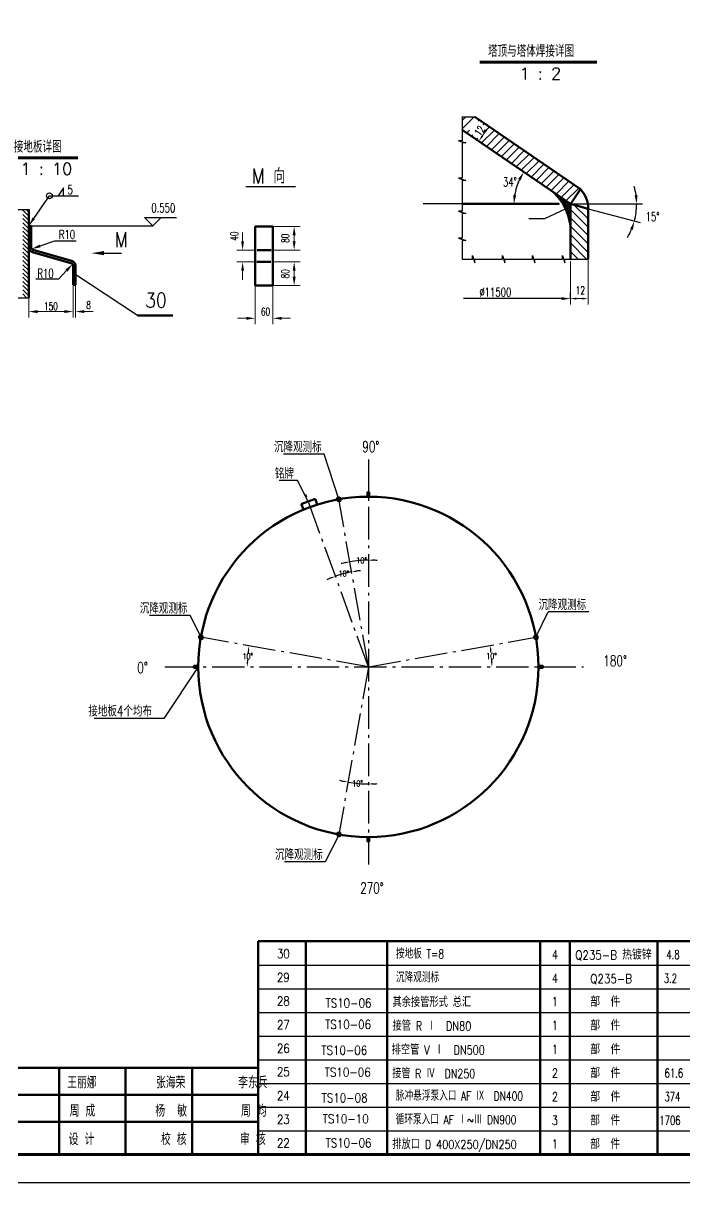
# Model space of a CAD drawing. Header units: inches. Extents: x 17 to 118917, y 16 to 84116.
# Drawn here: x 74061 to 96426, y 16 to 39202 of the extents above; entities that cross this region are included whole.
import ezdxf
from ezdxf.enums import TextEntityAlignment as Align

# ---------------------------------------------------------------- set-up
doc = ezdxf.new("R2010")
doc.units = ezdxf.units.IN
doc.header["$MEASUREMENT"] = 0
doc.linetypes.add('AUSGEZOGEN', pattern=[0])
doc.linetypes.add('STRICHPKT2', pattern=[1.6, 1.1, -0.2, 0.1, -0.2])
doc.layers.get('DEFPOINTS').update_dxf_attribs({"color": 6})
for name, color, linetype in [('02ACHSE', 3, 'STRICHPKT2'), ('02BEMASS', 3, 'AUSGEZOGEN'), ('1', 2, 'Continuous'), ('D', 4, 'Continuous'), ('TXT', 4, 'Continuous')]:
    doc.layers.add(name, color=color, linetype=linetype)
for name, color, linetype, lineweight in [('05KOMP', 1, 'AUSGEZOGEN', 50), ('2', 1, 'Continuous', 50), ('细实线', 4, 'Continuous', 20)]:
    doc.layers.add(name, color=color, linetype=linetype, lineweight=lineweight)
doc.styles.add('HYS', font='romans.shx', dxfattribs={"width": 0.85, "bigfont": 'tcc_hzdx.shx'})
doc.styles.add('HZ', font='txt.shx', dxfattribs={"width": 0.8, "bigfont": 'hzdx.shx'})
doc.styles.add('HZTXT', font='romans.shx', dxfattribs={"width": 0.7, "bigfont": 'tcc_hzdx.shx'})
doc.styles.add('SBHZ', font='romans.shx', dxfattribs={"width": 0.85, "bigfont": 'tcc_hzdx.shx'})
doc.styles.add('SIMP1', font='romans.shx', dxfattribs={"width": 0.7, "bigfont": 'hzdx.shx'})
doc.dimstyles.new('ISO-25$2', dxfattribs={"dimtxt": 220, "dimasz": 200, "dimexe": 100, "dimexo": 0.625, "dimgap": 20, "dimtad": 1, "dimtih": 1, "dimtoh": 1, "dimdec": 1, "dimtxsty": 'HZ', "dimcen": 2.5, "dimadec": 0, "dimazin": 0, "dimtfac": 1, "dimtdec": 1, "dimtmove": 0, "dimatfit": 3, "dimfxl": 0, "dimarcsym": 0})
doc.dimstyles.get("Standard").update_dxf_attribs({"dimtxt": 0.18, "dimasz": 0.18, "dimexe": 0.18, "dimexo": 0.0625, "dimgap": 0.09, "dimtad": 0, "dimtih": 1, "dimtoh": 1, "dimdec": 4, "dimzin": 0, "dimdsep": 46, "dimtxsty": 'Standard', "dimcen": 0.09, "dimadec": 0, "dimazin": 0, "dimtfac": 1, "dimtdec": 4, "dimtofl": 0, "dimtmove": 0, "dimatfit": 3, "dimfxl": 0, "dimtolj": 1, "dimtzin": 0, "dimarcsym": 0})
doc.dimstyles.new('STANDARD$0', dxfattribs={"dimtxt": 260, "dimasz": 200, "dimexe": 200, "dimexo": 0, "dimgap": 50, "dimtad": 1, "dimdec": 0, "dimdsep": 46, "dimtxsty": 'SIMP1', "dimcen": 100, "dimclrd": 3, "dimclre": 3, "dimclrt": 3, "dimadec": 0, "dimazin": 0, "dimtfac": 1, "dimtdec": 0, "dimtix": 1, "dimtofl": 0, "dimtmove": 2, "dimatfit": 3, "dimfxl": 0, "dimtolj": 1, "dimtzin": 0, "dimlwd": 15, "dimlwe": 15, "dimarcsym": 0})

# ---------------------------------------------------------------- blocks, each defined once
blk = doc.blocks.new('*D97')
at = {"layer": '02BEMASS', "color": 3, "lineweight": 15}
for p, q in [((74250, 29926), (74250, 29256)), ((74550, 29456), (75450, 29456)), ((75750, 29456), (75750, 29656))]:
    blk.add_line(p, q, dxfattribs=at)
at = {"layer": '02BEMASS', "color": 3}
for points in [[(74550, 29506), (74550, 29406), (74250, 29456)], [(75450, 29506), (75450, 29406), (75750, 29456)]]:
    blk.add_solid(points, dxfattribs=at)
at = {"layer": 'DEFPOINTS', "color": 0}
for p in [(74250, 29926), (75750, 29456), (75750, 29456)]:
    blk.add_point(p, dxfattribs=at)
at = {"layer": '02BEMASS', "color": 3, "insert": (75000, 29636), "char_height": 260, "attachment_point": 5, "style": 'SIMP1'}
blk.add_mtext('\\A1;150', dxfattribs=at)
blk = doc.blocks.new('*D98')
at = {"layer": '02BEMASS', "color": 3, "lineweight": 15}
for p, q in [((75750, 30359), (75750, 29256)), ((75830, 30359), (75830, 29256)), ((75450, 29456), (75150, 29456)), ((76130, 29456), (76430, 29456))]:
    blk.add_line(p, q, dxfattribs=at)
at = {"layer": '02BEMASS', "color": 3}
for points in [[(75450, 29506), (75450, 29406), (75750, 29456)], [(76130, 29506), (76130, 29406), (75830, 29456)]]:
    blk.add_solid(points, dxfattribs=at)
at = {"layer": 'DEFPOINTS', "color": 0}
for p in [(75750, 30359), (75830, 30359), (75830, 29456)]:
    blk.add_point(p, dxfattribs=at)
at = {"layer": '02BEMASS', "color": 3, "insert": (76272, 29678), "char_height": 260, "attachment_point": 5, "style": 'SIMP1'}
blk.add_mtext('\\A1;8', dxfattribs=at)
blk = doc.blocks.new('*D99')
at = {"layer": '02BEMASS', "color": 3, "lineweight": 15}
for p, q in [((81478, 31834), (81478, 32134)), ((81901, 31534), (81278, 31534)), ((81901, 31134), (81278, 31134)), ((81478, 30834), (81478, 30534))]:
    blk.add_line(p, q, dxfattribs=at)
at = {"layer": '02BEMASS', "color": 3}
for points in [[(81428, 31834), (81528, 31834), (81478, 31534)], [(81428, 30834), (81528, 30834), (81478, 31134)]]:
    blk.add_solid(points, dxfattribs=at)
at = {"layer": 'DEFPOINTS', "color": 0}
for p in [(81478, 31534), (81901, 31534), (81901, 31134)]:
    blk.add_point(p, dxfattribs=at)
at = {"layer": '02BEMASS', "color": 3, "insert": (81196, 32008), "char_height": 260, "attachment_point": 5, "rotation": 90, "style": 'SIMP1'}
blk.add_mtext('\\A1;40', dxfattribs=at)
blk = doc.blocks.new('*D100')
at = {"layer": '02BEMASS', "color": 3, "lineweight": 15}
for p, q in [((82501, 31134), (83421, 31134)), ((83221, 30634), (83221, 30834)), ((82501, 30334), (83421, 30334))]:
    blk.add_line(p, q, dxfattribs=at)
at = {"layer": '02BEMASS', "color": 3}
for points in [[(83171, 30834), (83271, 30834), (83221, 31134)], [(83171, 30634), (83271, 30634), (83221, 30334)]]:
    blk.add_solid(points, dxfattribs=at)
at = {"layer": 'DEFPOINTS', "color": 0}
for p in [(82501, 31134), (83221, 31134), (82501, 30334)]:
    blk.add_point(p, dxfattribs=at)
at = {"layer": '02BEMASS', "color": 3, "insert": (82918, 30734), "char_height": 260, "attachment_point": 5, "rotation": 90, "style": 'SIMP1'}
blk.add_mtext('\\A1;80', dxfattribs=at)
blk = doc.blocks.new('*D101')
at = {"layer": '02BEMASS', "color": 3, "lineweight": 15}
for p, q in [((82501, 32334), (83421, 32334)), ((83221, 31834), (83221, 32034)), ((82501, 31534), (83421, 31534))]:
    blk.add_line(p, q, dxfattribs=at)
at = {"layer": '02BEMASS', "color": 3}
for points in [[(83171, 32034), (83271, 32034), (83221, 32334)], [(83171, 31834), (83271, 31834), (83221, 31534)]]:
    blk.add_solid(points, dxfattribs=at)
at = {"layer": 'DEFPOINTS', "color": 0}
for p in [(82501, 32334), (83221, 32334), (82501, 31534)]:
    blk.add_point(p, dxfattribs=at)
at = {"layer": '02BEMASS', "color": 3, "insert": (82918, 31934), "char_height": 260, "attachment_point": 5, "rotation": 90, "style": 'SIMP1'}
blk.add_mtext('\\A1;80', dxfattribs=at)
blk = doc.blocks.new('*D102')
at = {"layer": '02BEMASS', "color": 3, "lineweight": 15}
for p, q in [((81901, 30334), (81901, 29029)), ((82501, 30334), (82501, 29029)), ((81601, 29229), (81301, 29229)), ((82801, 29229), (83101, 29229))]:
    blk.add_line(p, q, dxfattribs=at)
at = {"layer": '02BEMASS', "color": 3}
for points in [[(81601, 29279), (81601, 29179), (81901, 29229)], [(82801, 29279), (82801, 29179), (82501, 29229)]]:
    blk.add_solid(points, dxfattribs=at)
at = {"layer": 'DEFPOINTS', "color": 0}
for p in [(81901, 30334), (82501, 30334), (81901, 29229)]:
    blk.add_point(p, dxfattribs=at)
at = {"layer": '02BEMASS', "color": 3, "insert": (82253, 29456), "char_height": 260, "attachment_point": 5, "style": 'SIMP1'}
blk.add_mtext('\\A1;60', dxfattribs=at)
blk = doc.blocks.new('*D103')
at = {"layer": '02BEMASS', "color": 3, "lineweight": 15}
for p, q in [((92559, 31165), (92559, 29695)), ((93159, 31237), (93159, 29695)), ((92759, 29895), (92959, 29895))]:
    blk.add_line(p, q, dxfattribs=at)
at = {"layer": '02BEMASS', "color": 3}
for points in [[(92759, 29928), (92759, 29862), (92559, 29895)], [(92959, 29928), (92959, 29862), (93159, 29895)]]:
    blk.add_solid(points, dxfattribs=at)
at = {"layer": 'DEFPOINTS', "color": 0}
for p in [(92559, 31165), (93159, 31237), (93159, 29895)]:
    blk.add_point(p, dxfattribs=at)
at = {"layer": '02BEMASS', "color": 3, "insert": (92897, 30177), "char_height": 260, "attachment_point": 5, "style": 'SIMP1'}
blk.add_mtext('\\A1;12', dxfattribs=at)
blk = doc.blocks.new('*D104')
at = {"layer": '02BEMASS', "color": 0, "lineweight": -2}
for p, q in [((91694, 32599), (92395, 32930)), ((91151, 32599), (91694, 32599))]:
    blk.add_line(p, q, dxfattribs=at)
at = {"layer": '02BEMASS', "color": 0}
blk.add_solid([(92395, 32930), (92395, 32930), (92396, 32930)], dxfattribs=at)
at = {"layer": 'DEFPOINTS', "color": 0}
for p in [(92396, 32930), (90707, 32135)]:
    blk.add_point(p, dxfattribs=at)
at = {"layer": '02BEMASS', "color": 0, "insert": (91150, 32599), "char_height": 0.18, "attachment_point": 5}
blk.add_mtext('\\A1;修磨R20', dxfattribs=at)
blk = doc.blocks.new('*D105')
at = {"layer": '02BEMASS', "color": 3, "lineweight": 15}
for p, q in [((90417, 35292), (89639, 35825)), ((90077, 34797), (89300, 35331)), ((89578, 35382), (89691, 35547))]:
    blk.add_line(p, q, dxfattribs=at)
at = {"layer": '02BEMASS', "color": 3}
for points in [[(89663, 35566), (89718, 35529), (89804, 35712)], [(89550, 35401), (89605, 35364), (89464, 35218)]]:
    blk.add_solid(points, dxfattribs=at)
at = {"layer": 'DEFPOINTS', "color": 0}
for p in [(89804, 35712), (90417, 35292), (90077, 34797)]:
    blk.add_point(p, dxfattribs=at)
at = {"layer": '02BEMASS', "color": 3, "insert": (89486, 35567), "char_height": 260, "attachment_point": 5, "rotation": 55.56, "style": 'SIMP1'}
blk.add_mtext('\\A1;12', dxfattribs=at)
blk = doc.blocks.new('*D57')
at = {"layer": 'DEFPOINTS', "color": 0}
for p in [(85731, 24457), (85731, 17451), (85501, 13501), (84733, 11788), (85731, 10770)]:
    blk.add_point(p, dxfattribs=at)
at = {"layer": '细实线', "color": 0, "lineweight": -2}
for start, end in [(255.6555, 257.8277), (260, 270), (272.1723, 274.3445)]:
    blk.add_arc((85731, 17451), 3957, start, end, dxfattribs=at)
at = {"layer": '细实线', "color": 0}
for points in [[(84902, 13608), (84892, 13559), (85044, 13555)], [(85882, 13472), (85881, 13522), (85731, 13494)]]:
    blk.add_solid(points, dxfattribs=at)
at = {"layer": '细实线', "color": 0, "insert": (85362, 13512), "char_height": 200, "attachment_point": 5, "style": 'HZ'}
blk.add_mtext('10°', dxfattribs=at)
blk = doc.blocks.new('*D58')
at = {"layer": 'DEFPOINTS', "color": 0}
for p in [(80069, 18450), (81663, 17927), (78845, 17451), (85731, 17451), (93004, 17451)]:
    blk.add_point(p, dxfattribs=at)
at = {"layer": '细实线', "color": 0, "lineweight": -2}
for start, end in [(176.6832, 177.9015), (172.0985, 173.3124)]:
    blk.add_arc((85731, 17451), 4096, start, end, dxfattribs=at)
at = {"layer": '细实线', "color": 0}
for points in [[(81650, 18018), (81699, 18010), (81698, 18162)], [(81663, 17601), (81613, 17602), (81636, 17451)]]:
    blk.add_solid(points, dxfattribs=at)
at = {"layer": '细实线', "color": 0, "insert": (81651, 17808), "char_height": 200, "attachment_point": 5, "style": 'HZ'}
blk.add_mtext('10°', dxfattribs=at)
blk = doc.blocks.new('*D59')
at = {"layer": 'DEFPOINTS', "color": 0}
for p in [(83542, 23464), (84733, 23114), (84797, 20572), (85731, 17451), (85731, 17451)]:
    blk.add_point(p, dxfattribs=at)
at = {"layer": '细实线', "color": 0, "lineweight": -2}
for start, end in [(112.6381, 115.2762), (100, 110), (94.7238, 97.3619)]:
    blk.add_arc((85731, 17451), 3258, start, end, dxfattribs=at)
at = {"layer": '细实线', "color": 0}
for points in [[(84468, 20481), (84486, 20435), (84617, 20513)], [(85317, 20658), (85310, 20707), (85165, 20660)]]:
    blk.add_solid(points, dxfattribs=at)
at = {"layer": '细实线', "color": 0, "insert": (84897, 20601), "char_height": 200, "attachment_point": 5, "style": 'HZ'}
blk.add_mtext('10°', dxfattribs=at)
blk = doc.blocks.new('*D60')
at = {"layer": 'DEFPOINTS', "color": 0}
for p in [(85731, 24457), (84733, 23114), (85312, 21034), (85731, 17451), (85731, 10770)]:
    blk.add_point(p, dxfattribs=at)
at = {"layer": '细实线', "color": 0, "lineweight": -2}
for start, end in [(102.383, 104.766), (90, 100), (85.234, 87.617)]:
    blk.add_arc((85731, 17451), 3607, start, end, dxfattribs=at)
at = {"layer": '细实线', "color": 0}
for points in [[(84953, 20999), (84963, 20950), (85105, 21003)], [(85881, 21030), (85882, 21080), (85731, 21058)]]:
    blk.add_solid(points, dxfattribs=at)
at = {"layer": '细实线', "color": 0, "insert": (85497, 21050), "char_height": 200, "attachment_point": 5, "style": 'HZ'}
blk.add_mtext('10°', dxfattribs=at)
blk = doc.blocks.new('*D61')
at = {"layer": 'DEFPOINTS', "color": 0}
for p in [(91394, 18450), (89898, 17694), (78845, 17451), (85731, 17451), (93004, 17451)]:
    blk.add_point(p, dxfattribs=at)
at = {"layer": '细实线', "color": 0, "lineweight": -2}
for start, end in [(6.6559, 7.9407), (2.0593, 3.3482)]:
    blk.add_arc((85731, 17451), 4174, start, end, dxfattribs=at)
at = {"layer": '细实线', "color": 0}
for points in [[(89840, 18024), (89890, 18032), (89841, 18176)], [(89927, 17602), (89877, 17601), (89905, 17451)]]:
    blk.add_solid(points, dxfattribs=at)
at = {"layer": '细实线', "color": 0, "insert": (89889, 17815), "char_height": 200, "attachment_point": 5, "style": 'HZ'}
blk.add_mtext('10°', dxfattribs=at)

msp = doc.modelspace()

# ---------------------------------------------------------------- hatches: boundary and pattern name
at = {"layer": '02BEMASS'}
h = msp.add_hatch(dxfattribs=at)
h.set_pattern_fill('_U', color=256, scale=50, angle=45, style=0, double=1, pattern_type=0)
h.set_pattern_definition([(45, (-1222003.275, -751396.84), (-35.355339, 35.355339), []), (135, (-1222003.275, -751396.84), (-35.355339, -35.355339), [])])
h.paths.add_polyline_path([(92559.42704, 33095.19354), (92006.75408, 33474.18362, -0.1711856082), (92559.42704, 32362.5096)])
h.paths.add_polyline_path([(93148.35576, 33092.29023, 0.0014314196), (93147.52049, 33097.49469), (93105.92095, 33258.70011, 0.013507238), (93087.93303, 33305.06301), (93013.69334, 33446.31854, 0.0149651409), (92982.55682, 33491.77208), (92901.67289, 33588.02243), (92563.04741, 33094.21229), (92570.13894, 33092.29023)])
h.paths.add_polyline_path([(93087.93303, 33305.06301), (93013.69334, 33446.31854, 0.0149651409), (92982.55682, 33491.77208), (92901.67289, 33588.02243), (92559.42704, 33095.19354), (92570.13894, 33092.29023), (93148.35576, 33092.29023, 0.0014314196), (93147.52049, 33097.49469), (93105.92095, 33258.70011, 0.013507238)])
h = msp.add_hatch(dxfattribs=at)
h.set_pattern_fill('_U', color=256, scale=100, angle=45, style=0, pattern_type=0)
h.set_pattern_definition([(135, (1407821.93, -753732.99), (70.710678, 70.710678), [])])
h.paths.add_polyline_path([(74049.62257, 29926.40602), (74249.62257, 29926.40602), (74249.62257, 32908.5195), (74049.62257, 32908.5195)])
at = {"layer": '细实线'}
h = msp.add_hatch(dxfattribs=at)
h.set_pattern_fill('ANSI31', color=256, style=0)
h.set_pattern_definition([(45, (-1310495.46666, -729817.90799), (-0.088388347648, 0.088388347648), [])])
h.paths.add_polyline_path([(84810.8937, 23127.01613, 0.9195090816), (84653.33389, 23113.77892, 0.045389071), (84654.63609, 23099.46369, -0.0068989433)])
h.paths.add_polyline_path([(84812.00581, 23113.77892, 0.0419330751), (84810.8937, 23127.01613, 0.0034494306), (84732.66985, 23113.77892), (84746.4464, 23035.64825, 0.3639702343)])
h.paths.add_polyline_path([(84732.66985, 23113.77892, 0.0034494306), (84654.63609, 23099.46369, 0.4121943812), (84746.4464, 23035.64825)])
h = msp.add_hatch(dxfattribs=at)
h.set_pattern_fill('ANSI31', color=256, style=0)
h.set_pattern_definition([(45, (-1315159.63422, -734482.07555), (-0.088388347648, 0.088388347648), [])])
h.paths.add_polyline_path([(80146.72615, 18462.84857, 0.9195090816), (79989.16633, 18449.61136, 0.045389071), (79990.46853, 18435.29613, -0.0068989433)])
h.paths.add_polyline_path([(80147.83826, 18449.61136, 0.0419330751), (80146.72615, 18462.84857, 0.0034494306), (80068.5023, 18449.61136), (80082.27884, 18371.48069, 0.3639702343)])
h.paths.add_polyline_path([(80068.5023, 18449.61136, 0.0034494306), (79990.46853, 18435.29613, 0.4121943812), (80082.27884, 18371.48069)])
h = msp.add_hatch(dxfattribs=at)
h.set_pattern_fill('ANSI31', color=256, style=0)
h.set_pattern_definition([(45, (-1303834.34506, -734482.07555), (-0.088388347648, 0.088388347648), [])])
h.paths.add_polyline_path([(91472.01531, 18462.84857, 0.9195090816), (91314.45549, 18449.61136, 0.045389071), (91315.75769, 18435.29613, -0.0068989433)])
h.paths.add_polyline_path([(91473.12742, 18449.61136, 0.0419330751), (91472.01531, 18462.84857, 0.0034494306), (91393.79145, 18449.61136), (91407.568, 18371.48069, 0.3639702343)])
h.paths.add_polyline_path([(91393.79145, 18449.61136, 0.0034494306), (91315.75769, 18435.29613, 0.4121943812), (91407.568, 18371.48069)])
h = msp.add_hatch(dxfattribs=at)
h.set_pattern_fill('ANSI31', color=256, style=0)
h.set_pattern_definition([(45, (-1310490.71444, -741140.1165), (-0.088388347648, 0.088388347648), [])])
h.paths.add_polyline_path([(84815.64593, 11804.80762, 0.9195090816), (84658.08611, 11791.57041, 0.045389071), (84659.38831, 11777.25518, -0.0068989433)])
h.paths.add_polyline_path([(84816.75803, 11791.57041, 0.0419330751), (84815.64593, 11804.80762, 0.0034494306), (84737.42207, 11791.57041), (84751.19862, 11713.43974, 0.3639702343)])
h.paths.add_polyline_path([(84737.42207, 11791.57041, 0.0034494306), (84659.38831, 11777.25518, 0.4121943812), (84751.19862, 11713.43974)])

# ---------------------------------------------------------------- linework, layer by layer
at = {"color": 7, "linetype": 'ByBlock', "ltscale": 1000}
for p, q in [((93159.42704, 32932.57181), (94914.85062, 32462.20748)), ((93525.70487, 33092.29023), (94997.80259, 33092.29023))]:
    msp.add_line(p, q, dxfattribs=at)
at = {"color": 2, "ltscale": 1000}
msp.add_lwpolyline([(16.86786, 16.25674), (16.86786, 84116.25674), (118916.86786, 84116.25674), (118916.86786, 16.25674)], close=True, dxfattribs=at)
at = {"color": 9, "ltscale": 1000}
msp.add_lwpolyline([(78727.50002, 32639.37521), (78447.5423, 32359.41749), (78167.58459, 32639.37521), (79247.50002, 32639.37521)], dxfattribs=at)
at = {"color": 7, "linetype": 'ByBlock'}
for start, end in [(7.69838157, 15.396763146), (344.999999996, 0), (329.603236856, 337.30161843)]:
    msp.add_arc((92563.34978, 33092.29023), 2234.45281, start, end, dxfattribs=at)
for points in [[(94827.55064, 33394.97001), (94727.77622, 33388.25696), (94797.80259, 33092.29023)], [(94577.42335, 32246.21353), (94672.06057, 32213.9057), (94721.66546, 32513.97129)]]:
    msp.add_solid(points, dxfattribs=at)
at = {"layer": '02ACHSE', "ltscale": 1000}
for p, q in [((85731.14687, 24457.32477), (85731.14687, 10769.81441)), ((85731.14687, 17451.13434), (83542.49347, 23464.41014)), ((85731.14687, 17451.13434), (84732.66985, 23113.77892)), ((85731.14687, 17451.13434), (80068.5023, 18449.61136)), ((85731.14687, 17451.13434), (91393.79145, 18449.61136)), ((78844.71229, 17451.13434), (93003.66304, 17451.13434)), ((85731.14687, 17451.13434), (84732.66985, 11788.48976))]:
    msp.add_line(p, q, dxfattribs=at)
at = {"layer": '02BEMASS', "ltscale": 1000}
for p, q in [((88903.42258, 35632.66822), (89307.80627, 36037.05191)), ((88903.42258, 35915.51093), (89024.96356, 36037.05191)), ((89442.35796, 35888.76089), (89484.74463, 35931.14756)), ((89610.14343, 35773.70365), (89652.5301, 35816.09032)), ((89646.61147, 35527.32897), (89820.31557, 35701.03308)), ((89053.17124, 35499.57417), (89144.71069, 35591.11362)), ((89220.95671, 35384.51692), (89263.34338, 35426.9036)), ((89388.74217, 35269.45968), (89431.12885, 35311.84635)), ((89556.52764, 35154.40243), (89988.10104, 35585.97583)), ((89724.31311, 35039.34519), (90155.88651, 35470.91859)), ((89892.09858, 34924.28795), (90323.67198, 35355.86134)), ((90059.88405, 34809.2307), (90491.45745, 35240.8041)), ((90227.66952, 34694.17346), (90659.24291, 35125.74686)), ((90395.45498, 34579.11621), (90827.02838, 35010.68961)), ((90563.24045, 34464.05897), (90994.81385, 34895.63237)), ((90731.02592, 34349.00173), (91162.59932, 34780.57512)), ((90898.81139, 34233.94448), (91330.38479, 34665.51788)), ((91066.59686, 34118.88724), (91498.17026, 34550.46064)), ((91234.38233, 34003.82999), (91665.95572, 34435.40339)), ((91402.16779, 33888.77275), (91833.74119, 34320.34615)), ((91569.95326, 33773.71551), (92001.52666, 34205.2889)), ((91737.73873, 33658.65826), (92169.31213, 34090.23166)), ((91905.5242, 33543.60102), (92337.0976, 33975.17441)), ((92073.30967, 33428.54377), (92504.88307, 33860.11717)), ((92241.09514, 33313.48653), (92672.66853, 33745.05993)), ((75424.37235, 33640.14096), (75247.71081, 33369.34421)), ((75424.37235, 33369.34421), (75424.37235, 33640.14096)), ((81582.5979, 33682.24699), (83261.31684, 33682.24699)), ((92408.88061, 33198.42928), (92840.454, 33630.00268)), ((88903.42258, 33095.19354), (87578.80536, 33095.19354)), ((92563.34978, 33092.29023), (93525.70487, 33092.29023)), ((92690.55548, 33058.20556), (93159.42704, 32589.334)), ((93076.92581, 32954.67795), (93159.42704, 32872.17671)), ((92559.42704, 32906.49129), (93159.42704, 32306.49129)), ((92559.42704, 32623.64858), (93159.42704, 32023.64858)), ((74329.62257, 32359.41749), (78447.5423, 32359.41749)), ((92559.42704, 32340.80586), (93159.42704, 31740.80586)), ((92559.42704, 32057.96315), (93159.42704, 31457.96315)), ((92559.42704, 31775.12044), (93103.85799, 31230.68949)), ((92559.42704, 31492.27773), (92821.01527, 31230.68949)), ((92259.42704, 29895.15399), (88943.95068, 29895.15399)), ((92559.42704, 29895.15399), (92559.42704, 30095.15399))]:
    msp.add_line(p, q, dxfattribs=at)
at = {"layer": '02BEMASS', "color": 7, "ltscale": 1000}
for p, q in [((74420.13078, 32606.25134), (74947.2611, 33369.34421)), ((74947.2611, 33369.34421), (75321.60961, 33369.34421)), ((75321.60961, 33369.34421), (75928.47077, 33369.34421)), ((74633.05284, 31673.89052), (75130.81582, 31848.1338)), ((75130.81582, 31848.1338), (75850.86716, 31848.1338)), ((76672.07262, 31431.31276), (77382.99724, 31431.31276)), ((75525.02518, 30841.28304), (75253.94425, 30549.84121)), ((75001.25608, 30549.84121), (74488.22219, 30549.84121)), ((75253.94425, 30549.84121), (75001.25608, 30549.84121)), ((84239.81164, 24638.16793, -64.4), (82863.31627, 24638.16793, -64.4)), ((84732.66985, 23113.77892), (84239.81164, 24638.16793)), ((83331.30869, 23744.38138, -64.4), (82711.48975, 23744.38138, -64.4)), ((83697.98671, 23037.19599), (83331.30869, 23744.38138)), ((91390.07136, 18453.35663), (91805.9374, 19305.75339, -64.4)), ((93182.43278, 19305.75339, -64.4), (91805.9374, 19305.75339, -64.4)), ((79702.98521, 19185.90811, -64.4), (78326.48983, 19185.90811, -64.4)), ((80069.66323, 18478.72272), (79702.98521, 19185.90811)), ((79981.14687, 17451.13434), (78819.35562, 15711.59479)), ((78819.35562, 15711.59479), (76457.83478, 15711.59479)), ((84737.42207, 11791.57041), (84273.87591, 10863.26867)), ((84273.87591, 10863.26867, -64.4), (82897.38054, 10863.26867, -64.4))]:
    msp.add_line(p, q, dxfattribs=at)
at = {"layer": '02BEMASS', "ltscale": 1000, "const_width": 100}
for points in [[(89492.79517, 37888.88528), (93459.02666, 37888.88528)], [(73463.55382, 34655.93941), (75917.25511, 34655.93941)]]:
    msp.add_lwpolyline(points, dxfattribs=at)
at = {"layer": '02BEMASS', "ltscale": 1000}
for points in [[(88903.42258, 36037.05191), (88903.42258, 35230.66608), (88781.68681, 35230.66608), (89025.15864, 35153.72262), (88903.42258, 35153.72262), (88903.42258, 34960.21276)], [(88903.42258, 36037.05191), (89330.30663, 36037.05191)], [(88903.42258, 34960.21276), (88903.42258, 33967.44826), (88781.68681, 33967.44826), (89025.15864, 33890.5048), (88903.42258, 33890.5048), (88903.42258, 33523.92912)], [(88903.42258, 33523.92912), (88903.42258, 32850.67086), (88781.68681, 32850.67086), (89025.15864, 32773.72741), (88903.42258, 32773.72741), (88903.42258, 32247.39875)], [(72509.76063, 32908.5195), (73447.64671, 32908.5195), (73447.64671, 33030.25527), (73524.59016, 32786.78344), (73524.59016, 32908.5195), (74249.62257, 32908.5195)], [(88903.42258, 32605.4424), (88903.42258, 31932.18414), (88781.68681, 31932.18414), (89025.15864, 31855.24069), (88903.42258, 31855.24069), (88903.42258, 31230.68949)], [(88903.42258, 32247.39875), (88903.42258, 32001.38459)], [(88903.42258, 31230.68949), (89252.85122, 31230.68949), (89252.85122, 31352.42526), (89329.79467, 31108.95344), (89329.79467, 31230.68949), (89918.17995, 31230.68949)], [(89918.17995, 31230.68949), (90267.6086, 31230.68949), (90267.6086, 31352.42526), (90344.55205, 31108.95344), (90344.55205, 31230.68949), (90932.93733, 31230.68949)], [(90932.93733, 31230.68949), (91282.36597, 31230.68949), (91282.36597, 31352.42526), (91359.30943, 31108.95344), (91359.30943, 31230.68949), (91947.69471, 31230.68949)], [(91947.69471, 31230.68949), (92297.12335, 31230.68949), (92297.12335, 31352.42526), (92374.06681, 31108.95344), (92374.06681, 31230.68949), (93159.42704, 31230.68949)], [(72509.76063, 29926.40602), (73447.64671, 29926.40602), (73447.64671, 30048.14178), (73524.59016, 29804.66996), (73524.59016, 29926.40602), (74249.62257, 29926.40602)]]:
    msp.add_lwpolyline(points, dxfattribs=at)
msp.add_lwpolyline([(92559.42704, 33095.19354), (92901.67289, 33588.02243), (93001.90507, 33468.74804), (93099.7676, 33282.54541), (93154.73142, 33069.5511), (93158.75312, 32947.64871), (93159.42704, 32932.57181)], close=True, dxfattribs=at)
at = {"layer": '02BEMASS'}
msp.add_circle((74947.2611, 33369.34421), 100, dxfattribs=at)
msp.add_arc((92559.42704, 33095.19354), 1908.80332, 154.574273, 170.985727005, dxfattribs=at)
for p in [(89793.01557, 34992.23315), (90801.84406, 33839.79557), (92163.35265, 33095.19354), (92559.42704, 33095.19354), (92559.42704, 29895.15399)]:
    msp.add_point(p, dxfattribs=at)
for points in [[(90792.17491, 33939.66975), (90878.83598, 33889.77126), (90985.20091, 34174.70371)], [(90724.04408, 33390.33664), (90624.35332, 33398.19497), (90650.62372, 33095.19354)], [(92259.42704, 29945.15399), (92259.42704, 29845.15399), (92559.42704, 29895.15399)]]:
    msp.add_solid(points, dxfattribs=at)
at = {"layer": '02BEMASS', "color": 7}
for points in [[(74378.99181, 32634.66937), (74461.26976, 32577.8333), (74249.62257, 32359.41749)], [(74616.5331, 31721.08266), (74649.57257, 31626.69838), (74349.89998, 31574.7721)], [(76792.07262, 31501.31276), (76792.07262, 31361.31276), (76372.07262, 31431.31276)], [(75561.63626, 30807.22971), (75488.41411, 30875.33637), (75729.34516, 31060.94949)]]:
    msp.add_solid(points, dxfattribs=at)
at = {"layer": '05KOMP', "ltscale": 1000}
for p, q in [((74249.62257, 32908.5195), (74249.62257, 29926.40602)), ((74249.62257, 32359.41749), (74329.62257, 32359.41749)), ((74329.62257, 32359.41749), (74329.62257, 31635.14021)), ((81900.96304, 32333.55102), (81900.96304, 30333.55102)), ((81900.96304, 32333.55102), (82500.96304, 32333.55102)), ((82500.96304, 32333.55102), (82500.96304, 30333.55102)), ((74380.8177, 31461.88293), (75676.73638, 31096.83542)), ((74402.50875, 31538.88617), (75698.42744, 31173.83865)), ((81976.03189, 31533.55102), (82448.19912, 31533.55102)), ((75749.62257, 31000.58137), (75749.62257, 30359.41749)), ((75829.62257, 31000.58137), (75829.62257, 30359.41749)), ((81961.12148, 31133.55102), (82433.28813, 31133.55102)), ((75749.62257, 30359.41749), (75829.62257, 30359.41749)), ((81900.96304, 30333.55102), (82500.96304, 30333.55102)), ((82008.00274, 8176.2567), (100008.00264, 8176.2567)), ((83617.75, 976.25674), (83617.75, 8176.2567)), ((86368.52455, 976.25674), (86368.52455, 8176.2567)), ((91536.85886, 976.25674), (91536.85886, 8176.2567)), ((92536.85885, 976.25674), (92536.85885, 8176.2567)), ((95508.00266, 976.25674), (95508.00266, 8176.2567))]:
    msp.add_line(p, q, dxfattribs=at)
at = {"layer": '05KOMP'}
for centre, radius, start, end in [((74429.62257, 31635.14021), 180, 180, 254.267995219), ((74429.62257, 31635.14021), 100, 180, 254.267995219), ((75649.62257, 31000.58137), 100, 0, 74.267995219), ((75649.62257, 31000.58137), 180, 0, 74.267995219)]:
    msp.add_arc(centre, radius, start, end, dxfattribs=at)
at = {"layer": '2', "ltscale": 1000}
for p, q in [((92901.67289, 33588.02243), (89330.30663, 36037.05191)), ((92562.34715, 33093.1911), (88903.42258, 35602.26285)), ((92559.42704, 33088.93278), (92901.67289, 33588.02243)), ((88903.42258, 33095.19354), (92163.35265, 33095.19354)), ((92559.42704, 31230.68949), (92559.42704, 33095.19354)), ((92563.34978, 33092.29023), (93159.42704, 32932.57181)), ((93159.42704, 31230.68949), (93159.42704, 32932.57181)), ((77923.90125, 29327.29353), (79123.90125, 29327.29353)), ((85701.15158, 23201.05598), (85701.15158, 23348.65598)), ((85703.55158, 23351.05598), (85758.75158, 23351.05598)), ((85761.15158, 23201.05598), (85761.15158, 23348.65598)), ((83531.46758, 22763.75243), (83469.90395, 22932.8971)), ((83481.8574, 22958.53136), (83914.11601, 23115.86062)), ((84001.31389, 22934.7625), (83939.75026, 23103.90717)), ((79831.22516, 17423.53905), (79831.22516, 17478.73905)), ((79981.22516, 17481.13905), (79833.62516, 17481.13905)), ((79981.22516, 17421.13905), (79833.62516, 17421.13905)), ((91481.06852, 17481.12956), (91628.66852, 17481.12956)), ((91481.06852, 17421.12956), (91628.66852, 17421.12956)), ((91631.06852, 17478.72956), (91631.06852, 17423.52956)), ((85701.1421, 11701.21263), (85701.1421, 11553.61263)), ((85758.7421, 11551.21263), (85703.5421, 11551.21263)), ((85761.1421, 11701.21263), (85761.1421, 11553.61263)), ((82000.17115, 976.25674), (82008.00274, 8176.2567)), ((71940.83958, 3901.13754), (82003.3526, 3901.13754)), ((75272.23466, 975.42326), (75272.23466, 3901.13754)), ((77520.95441, 975.42326), (77520.95441, 3901.13754)), ((79769.67416, 975.42326), (79769.67416, 3901.13754)), ((82003.3526, 2986.85183), (71940.83958, 2986.85183)), ((82003.3526, 2072.56611), (71940.83958, 2072.56611))]:
    msp.add_line(p, q, dxfattribs=at)
at = {"layer": '2', "lineweight": 60, "ltscale": 1000, "const_width": 100}
msp.add_lwpolyline([(2516.86786, 976.25674), (2516.86786, 83276.25674), (118016.86786, 83276.25674), (118016.86786, 976.25674)], close=True, dxfattribs=at)
at = {"layer": '2'}
msp.add_circle((85731.14687, 17451.13434), 5750, dxfattribs=at)
for centre, radius, start, end in [((90707.17398, 32134.87369), 1866.1885, 7.0063331, 45.862551727), ((92238.97151, 32949.01107), 920.60232, 358.976810453, 43.957382718), ((85703.55158, 23348.65598), 2.4, 90, 180), ((85758.75158, 23348.65598), 2.4, 0, 90), ((83488.69781, 22939.7375), 20, 109.999999998, 199.999999996), ((83920.95641, 23097.06677), 20, 19.999999996, 109.999999998), ((79833.62516, 17478.73905), 2.4, 90, 180), ((79833.62516, 17423.53905), 2.4, 180, 270), ((91628.66852, 17478.72956), 2.4, 0, 90), ((91628.66852, 17423.52956), 2.4, 270, 0), ((85703.5421, 11553.61263), 2.4, 180, 270), ((85758.7421, 11553.61263), 2.4, 270, 0)]:
    msp.add_arc(centre, radius, start, end, dxfattribs=at)
at = {"layer": 'D', "ltscale": 1000}
msp.add_line((77923.90125, 29327.29353), (75811.96637, 30726.23726), dxfattribs=at)
at = {"layer": 'DEFPOINTS', "color": 0, "linetype": 'ByBlock'}
for p in [(92563.34978, 33092.29023), (92563.34978, 33092.29023), (93525.70487, 33092.29023), (94763.85623, 32704.28157)]:
    msp.add_point(p, dxfattribs=at)
at = {"layer": 'TXT', "ltscale": 1000}
for p, q in [((82008.00274, 7376.2567), (100008.00264, 7376.2567)), ((82008.00274, 6576.2567), (100008.00264, 6576.2567)), ((82008.00274, 5776.25671), (100008.00264, 5776.25671)), ((82008.00274, 4976.25671), (100008.00264, 4976.25671)), ((82008.00274, 4176.25672), (100008.00264, 4176.25672)), ((82008.00274, 3376.25672), (100008.00264, 3376.25672)), ((82008.00274, 2576.25673), (100008.00264, 2576.25673)), ((82008.00274, 1776.25673), (100008.00264, 1776.25673))]:
    msp.add_line(p, q, dxfattribs=at)
at = {"layer": '细实线'}
for centre in [(84732.66985, 23113.77892), (80068.5023, 18449.61136), (91393.79145, 18449.61136), (84737.42207, 11791.57041)]:
    msp.add_circle(centre, 79.33596, dxfattribs=at)

# ---------------------------------------------------------------- texts
at = {"color": 3, "style": 'HZTXT', "width": 0.7}
msp.add_text('0.550', height=300, dxfattribs=at).set_placement((78391.8592, 32718.26659), align=Align.BOTTOM_LEFT)
at = {"layer": '02BEMASS', "style": 'HYS'}
for s, p in [(' 1 : 2', (90564.83334, 37298.42704)), (' 1 : 10', (73695.82019, 34079.39358))]:
    msp.add_text(s, height=400, dxfattribs=at).set_placement(p)
at = {"layer": '02BEMASS', "style": 'HYS', "width": 0.7}
for s, p in [('90°', (85526.32318, 24705.88556)), ('180°', (93671.50223, 17469.59367)), ('0°', (77919.81692, 17240.64848)), ('270°', (85453.91716, 9793.50213))]:
    msp.add_text(s, height=368, dxfattribs=at).set_placement(p)
at = {"layer": '02BEMASS', "color": 7, "style": 'SIMP1'}
for s, insert, char_height, attachment_point in [('5', (75738.94405, 33574.45673), 300, 6), ('R10', (75267.71233, 32063.31077), 300, 4), ('R10', (75092.6863, 30748.78302), 300, 6), ('沉降观测标', (84149.20538, 24883.97946, -64.4), 368, 6), ('铭牌', (83211.16691, 23990.19291, -64.4), 368, 6), ('沉降观测标', (79612.37895, 19431.71964, -64.4), 368, 6), ('沉降观测标', (93091.82652, 19551.56492, -64.4), 368, 6), ('接地板4个均布', (78415.76627, 15957.40632), 368, 6), ('沉降观测标', (84183.26965, 11109.0802, -64.4), 368, 6)]:
    msp.add_mtext(s, dxfattribs=dict(at, insert=insert, char_height=char_height, attachment_point=attachment_point))
at = {"layer": '02BEMASS', "char_height": 300, "attachment_point": 5, "style": 'SIMP1'}
for s, insert in [('34°', (90514.09368, 33837.9034)), ('15°', (95336.93648, 32662.55184)), ('∅11500', (90022.67526, 30113.84086))]:
    msp.add_mtext(s, dxfattribs=dict(at, insert=insert))
at = {"layer": '1', "style": 'HYS', "width": 0.85}
for s, p in [('M 向', (81788.32102, 33786.14276)), ('M', (77150.55121, 31635.89899))]:
    msp.add_text(s, height=500, dxfattribs=at).set_placement(p)
msp.add_text('30', height=500, dxfattribs=at).set_placement((78548.72485, 29841.88604), align=Align.MIDDLE)
at = {"layer": 'TXT', "style": 'SBHZ'}
for s, height, width, p in [('塔顶与塔体焊接详图', 400, 0.85, (89774.48046, 38062.70097)), ('接地板详图', 400, 0.85, (73745.23911, 34829.75509)), ('30', 299.999998, 0.85, (82636.92314, 7607.95942)), ('按地板 T=8', 299.999998, 0.75, (86660.51633, 7596.10812)), ('Q235-B 热镀锌', 299.999998, 0.85, (92724.11299, 7562.40623)), ('29', 299.999998, 0.85, (82636.92314, 6807.95942)), ('沉降观测标', 299.999998, 0.75, (86660.51633, 6796.10813)), ('Q235-B', 299.999998, 0.85, (93233.02535, 6762.40623)), ('28', 299.999998, 0.85, (82636.92314, 6007.95943)), ('其余接管形式 总汇', 300, 0.8, (86544.89462, 5962.76319)), ('部  件', 299.999998, 0.85, (93233.02535, 5971.0152)), ('27', 299.999998, 0.85, (82636.92314, 5207.95943)), ('接管 R Ⅰ  DN80   ', 300, 0.8, (86544.89462, 5162.7632)), ('部  件', 299.999998, 0.85, (93233.02535, 5171.01521)), ('26', 299.999998, 0.85, (82636.92314, 4407.95944)), ('排空管 V Ⅰ  DN500', 300, 0.8, (86515.92589, 4354.15424)), ('部  件', 299.999998, 0.85, (93233.02535, 4362.40625)), ('王丽娜         张海荣        李东兵', 400, 0.75, (75550.17473, 3206.65574)), ('25', 299.999998, 0.85, (82636.92314, 3616.56841)), ('接管 R Ⅳ  DN250   ', 300, 0.78, (86541.3097, 3554.15424)), ('部  件', 299.999998, 0.85, (93233.02535, 3562.40625)), ('24', 299.999998, 0.85, (82636.92314, 2807.95944)), ('脉冲悬浮泵入口 AF Ⅸ  DN400', 299.9999983, 0.75, (86660.51633, 2796.10815)), ('部  件', 299.999998, 0.85, (93233.02535, 2762.40625)), ('周 成         杨  敏        周 昀', 400, 0.75, (75632.62766, 2251.73252)), ('23', 299.999998, 0.85, (82636.92314, 2007.95945)), ('循环泵入口 AF Ⅰ~Ⅲ DN900', 299.9999983, 0.75, (86652.68473, 1996.10815)), ('部  件', 299.999998, 0.85, (93225.19376, 1962.40626)), ('设 计          校 核        审 核', 400, 0.75, (75599.81113, 1289.85951)), ('22', 299.999998, 0.85, (82636.92314, 1207.95945)), ('排放口 D 400X250/DN250', 300, 0.8, (86537.06302, 1162.76322)), ('部  件', 299.999998, 0.85, (93225.19376, 1162.40626))]:
    msp.add_text(s, height=height, dxfattribs=dict(at, width=width)).set_placement(p)
for s, height, width, p in [('4', 300, 0.85, (92036.85885, 7726.2567)), ('4.8', 299.999998, 0.7, (96025.15543, 7726.2567)), ('4', 300, 0.85, (92036.85885, 6926.2567)), ('3.2', 299.999998, 0.7, (95938.85463, 6926.2567)), ('1', 300, 0.85, (92036.85885, 6134.86567)), ('TS10-06', 299.999998, 0.85, (85058.90649, 6090.69177)), ('TS10-06', 299.999998, 0.85, (85043.13324, 5368.10194)), ('1', 300, 0.85, (92036.85885, 5334.86568)), ('TS10-06', 299.999998, 0.85, (84916.27691, 4494.41161)), ('1', 300, 0.85, (92036.85885, 4526.25672)), ('TS10-06', 299.999998, 0.85, (85030.3798, 3753.28125)), ('2', 300, 0.85, (92036.85885, 3726.25672)), ('61.6', 299.999998, 0.7, (96056.40266, 3726.25672)), ('TS10-08', 299.999998, 0.85, (84925.99244, 2885.09203)), ('2', 300, 0.85, (92036.85885, 2926.25672)), ('374', 299.999998, 0.7, (96008.00266, 2926.59498)), ('TS10-10', 299.999998, 0.85, (84962.63826, 2176.25673)), ('3', 300, 0.85, (92029.02726, 2126.25673)), ('1706', 299.999998, 0.7, (95923.37724, 2126.25673)), ('TS10-06', 299.999998, 0.85, (85058.90649, 1364.92215)), ('1', 300, 0.85, (92029.02726, 1326.25673))]:
    msp.add_text(s, height=height, dxfattribs=dict(at, width=width)).set_placement(p, align=Align.MIDDLE)

# ---------------------------------------------------------------- dimensions: what is measured, and where the dimension line sits
at = {"layer": '02BEMASS'}
dim = msp.add_aligned_dim(p1=(90077.22119, 34797.34192), p2=(90416.54694, 35292.17325), distance=742.97096, text='12', dimstyle='STANDARD$0', override={"dimscale": 1}, dxfattribs=at)
dim.commit()
dim.dimension.update_dxf_attribs({"geometry": '*D105', "text_midpoint": (89485.69249, 35566.73727)})
dim = msp.add_radius_dim(center=(90707.17398, 32134.87369), mpoint=(92395.61904, 32929.74022), text='修磨R20', dimstyle='Standard', override={"dimscale": 1}, dxfattribs=at)
dim.commit()
dim.dimension.update_dxf_attribs({"geometry": '*D104', "text_midpoint": (91150.1832, 32599.39687), "dimtype": 164})
for base, p1, p2, text, picture, middle in [((81478.44284, 31533.55102), (81900.96304, 31133.55102), (81900.96304, 31533.55102), '40', '*D99', (81196.21496, 32008.21563)), ((83221.1257, 32333.55102), (82500.96304, 31533.55102), (82500.96304, 32333.55102), '80', '*D101', (82918.13115, 31933.55102)), ((83221.1257, 31133.55102), (82500.96304, 30333.55102), (82500.96304, 31133.55102), '80', '*D100', (82918.13115, 30733.55102))]:
    dim = msp.add_linear_dim(base=base, p1=p1, p2=p2, angle=90, text=text, dimstyle='STANDARD$0', override={"dimscale": 1, "dimasz": 300, "dimexe": 200, "dimtxsty": 'SIMP1', "dimcen": 1}, dxfattribs=at)
    dim.commit()
    dim.dimension.update_dxf_attribs({"geometry": picture, "text_midpoint": middle, "dimtype": 160})
for base, p1, p2, text, override, picture, middle in [((93159.42704, 29895.15399), (92559.42704, 31165.07566), (93159.42704, 31237.07237), '12', {"dimscale": 1}, '*D103', (92897.35247, 30177.3302)), ((75829.62257, 29456.21889), (75749.62257, 30359.41749), (75829.62257, 30359.41749), '8', {"dimscale": 1, "dimasz": 300, "dimexe": 200, "dimtxsty": 'SIMP1', "dimcen": 1}, '*D98', (76272.35506, 29678.11585)), ((81900.96304, 29228.64052), (82500.96304, 30333.55102), (81900.96304, 30333.55102), '60', {"dimscale": 1, "dimasz": 300, "dimexe": 200, "dimtxsty": 'SIMP1', "dimcen": 1}, '*D102', (82252.96765, 29455.71949))]:
    dim = msp.add_linear_dim(base=base, p1=p1, p2=p2, text=text, dimstyle='STANDARD$0', override=override, dxfattribs=at)
    dim.commit()
    dim.dimension.update_dxf_attribs({"geometry": picture, "text_midpoint": middle, "dimtype": 160})
dim = msp.add_linear_dim(base=(75749.62257, 29456.21889), p1=(74249.62257, 29926.40602), p2=(75749.62257, 29456.21889), text='150', dimstyle='STANDARD$0', override={"dimscale": 1, "dimasz": 300, "dimexe": 200, "dimtxsty": 'SIMP1', "dimcen": 1}, dxfattribs=at)
dim.commit()
dim.dimension.update_dxf_attribs({"geometry": '*D97', "text_midpoint": (74999.62257, 29636.21889)})
at = {"layer": '细实线'}
for base, line1, line2, picture, middle in [((85501.08774, 13501.17157), ((85731.14687, 17451.13434), (84732.66985, 11788.48976)), ((85731.14687, 24457.32477), (85731.14687, 10769.81441)), '*D57', (85361.80245, 13511.75395)), ((85312.42252, 21033.55015), ((85731.14687, 24457.32477), (85731.14687, 10769.81441)), ((85731.14687, 17451.13434), (84732.66985, 23113.77892)), '*D60', (85497.36372, 21050.3535)), ((84796.72363, 20572.32535), ((85731.14687, 17451.13434), (83542.49347, 23464.41014)), ((85731.14687, 17451.13434), (84732.66985, 23113.77892)), '*D59', (84897.39364, 20600.7114))]:
    dim = msp.add_angular_dim_2l(base=base, line1=line1, line2=line2, dimstyle='ISO-25$2', override={"dimtxt": 200, "dimasz": 150}, dxfattribs=at)
    dim.commit()
    dim.dimension.update_dxf_attribs({"geometry": picture, "text_midpoint": middle, "dimtype": 162})
for base, line2, picture, middle in [((81663.19865, 17926.60929), ((85731.14687, 17451.13434), (80068.5023, 18449.61136)), '*D58', (81651.09054, 17808.09301)), ((89897.82117, 17693.81548), ((85731.14687, 17451.13434), (91393.79145, 18449.61136)), '*D61', (89889.00014, 17814.89936))]:
    dim = msp.add_angular_dim_2l(base=base, line1=((78844.71229, 17451.13434), (93003.66304, 17451.13434)), line2=line2, dimstyle='ISO-25$2', override={"dimtxt": 200, "dimasz": 150}, dxfattribs=at)
    dim.commit()
    dim.dimension.update_dxf_attribs({"geometry": picture, "text_midpoint": middle})

doc.saveas('drawing.dxf')
